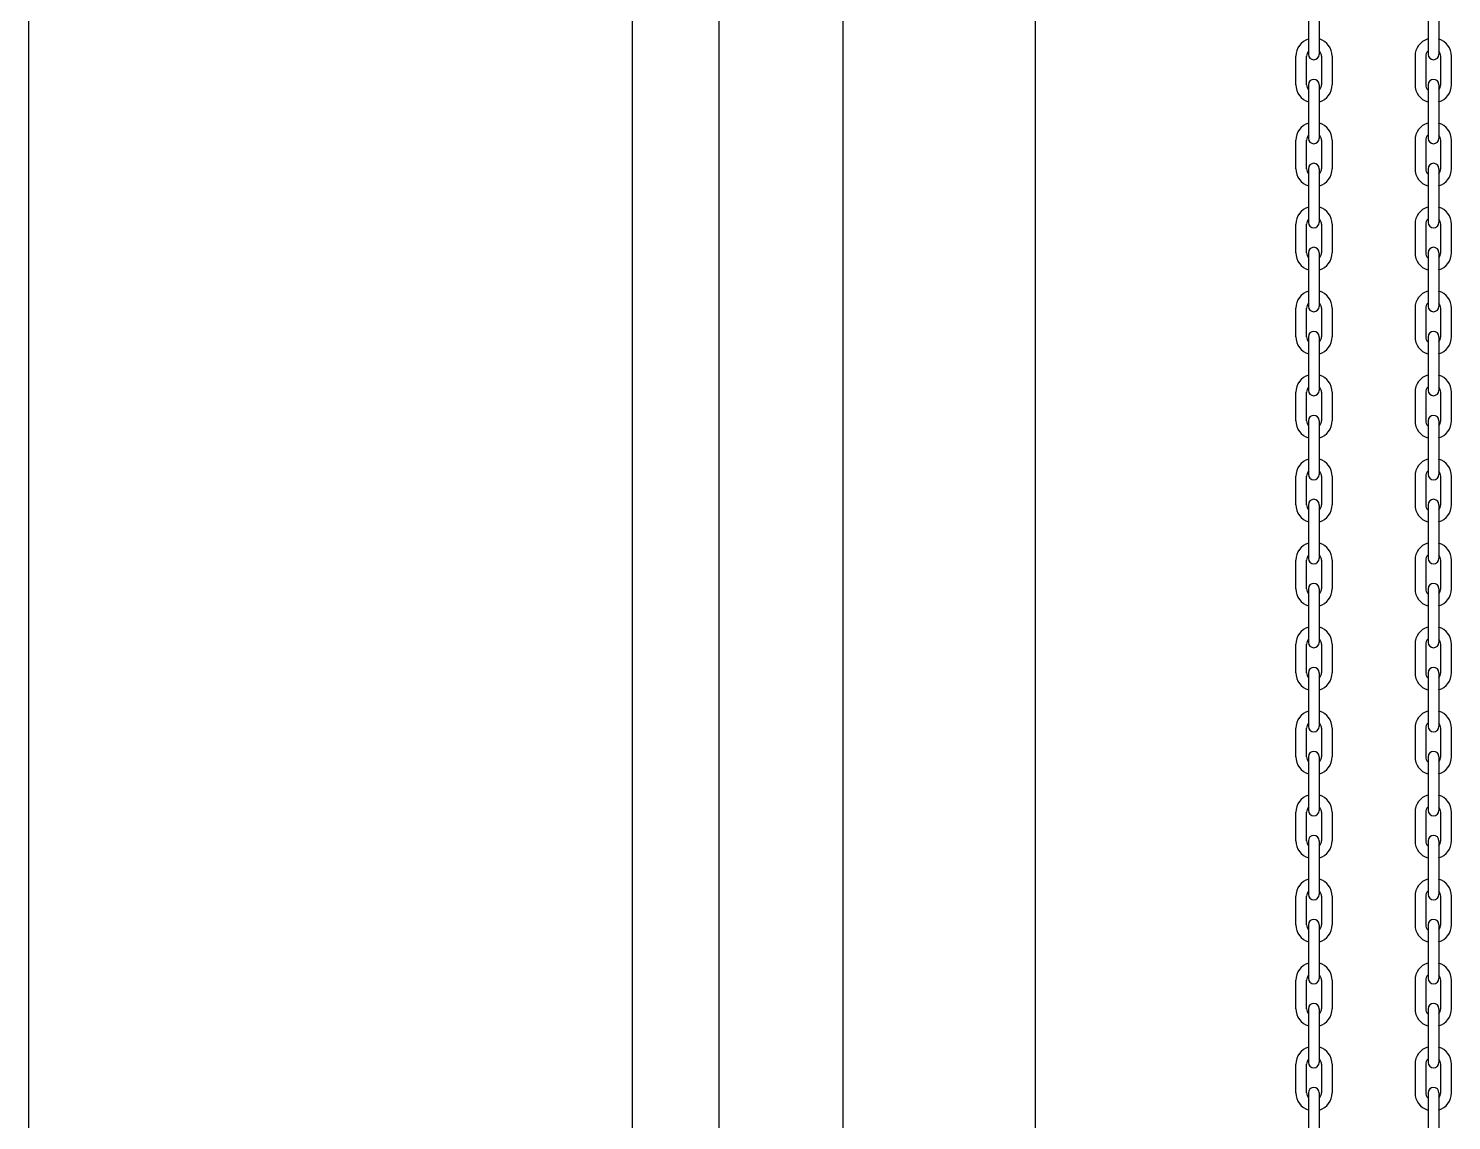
# Model space of a CAD drawing. Header units: millimetres. Extents: x 34479 to 326239, y 111570 to 168880.
# Drawn here: x 186511.7 to 186688.4, y 165714.1 to 165849.7 of the extents above; entities that cross this region are included whole.
import ezdxf

# ---------------------------------------------------------------- set-up
doc = ezdxf.new("R2010")
doc.units = ezdxf.units.MM
doc.header["$LTSCALE"] = 100
doc.header["$MEASUREMENT"] = 0
doc.layers.get('0').update_dxf_attribs({"linetype": 'CONTINUOUS'})
doc.layers.add('OHD Frame', color=2, linetype='CONTINUOUS')

msp = doc.modelspace()

# ---------------------------------------------------------------- linework, layer by layer
at = {"color": 3}
for p, q in [((186597.45, 163432.59, 0), (186597.45, 167289.71, 0)), ((186612.85, 163432.59, 0), (186612.85, 167289.71, 0)), ((186586.7, 163432.59, 0), (186586.7, 165982.59, 0))]:
    msp.add_line(p, q, dxfattribs=at)
at = {"color": 8, "linetype": 'Continuous'}
msp.add_line((186511.69, 165982.59, 0), (186511.69, 163455.11, 0), dxfattribs=at)
at = {"color": 7, "linetype": 'Continuous'}
for p, q in [((186670.61, 165853.18, 0), (186670.61, 165846.51, 0)), ((186671.94, 165853.18, 0), (186671.94, 165846.51, 0)), ((186685.48, 165853.18, 0), (186685.48, 165846.51, 0)), ((186686.82, 165853.18, 0), (186686.82, 165846.51, 0)), ((186669.04, 165842.74, 0), (186669.04, 165846.28, 0)), ((186670.38, 165842.74, 0), (186670.38, 165846.28, 0)), ((186672.24, 165846.28, 0), (186672.24, 165842.74, 0)), ((186673.58, 165846.28, 0), (186673.58, 165842.74, 0)), ((186683.85, 165846.28, 0), (186683.85, 165842.74, 0)), ((186685.18, 165846.28, 0), (186685.18, 165842.74, 0)), ((186687.05, 165842.74, 0), (186687.05, 165846.28, 0)), ((186688.38, 165842.74, 0), (186688.38, 165846.28, 0)), ((186670.61, 165842.74, 0), (186670.61, 165836.08, 0)), ((186671.94, 165842.74, 0), (186671.94, 165836.08, 0)), ((186685.48, 165842.74, 0), (186685.48, 165836.08, 0)), ((186686.82, 165842.74, 0), (186686.82, 165836.08, 0)), ((186669.04, 165832.31, 0), (186669.04, 165835.84, 0)), ((186670.38, 165832.31, 0), (186670.38, 165835.84, 0)), ((186672.24, 165835.84, 0), (186672.24, 165832.31, 0)), ((186673.58, 165835.84, 0), (186673.58, 165832.31, 0)), ((186683.85, 165835.84, 0), (186683.85, 165832.31, 0)), ((186685.18, 165835.84, 0), (186685.18, 165832.31, 0)), ((186687.05, 165832.31, 0), (186687.05, 165835.84, 0)), ((186688.38, 165832.31, 0), (186688.38, 165835.84, 0)), ((186670.61, 165832.31, 0), (186670.61, 165825.64, 0)), ((186671.94, 165832.31, 0), (186671.94, 165825.64, 0)), ((186685.48, 165832.31, 0), (186685.48, 165825.64, 0)), ((186686.82, 165832.31, 0), (186686.82, 165825.64, 0)), ((186669.04, 165821.88, 0), (186669.04, 165825.41, 0)), ((186670.38, 165821.88, 0), (186670.38, 165825.41, 0)), ((186672.24, 165825.41, 0), (186672.24, 165821.88, 0)), ((186673.58, 165825.41, 0), (186673.58, 165821.88, 0)), ((186683.85, 165825.41, 0), (186683.85, 165821.88, 0)), ((186685.18, 165825.41, 0), (186685.18, 165821.88, 0)), ((186687.05, 165821.88, 0), (186687.05, 165825.41, 0)), ((186688.38, 165821.88, 0), (186688.38, 165825.41, 0)), ((186670.61, 165821.88, 0), (186670.61, 165815.21, 0)), ((186671.94, 165821.88, 0), (186671.94, 165815.21, 0)), ((186685.48, 165821.88, 0), (186685.48, 165815.21, 0)), ((186686.82, 165821.88, 0), (186686.82, 165815.21, 0)), ((186669.04, 165811.44, 0), (186669.04, 165814.98, 0)), ((186670.38, 165811.44, 0), (186670.38, 165814.98, 0)), ((186672.24, 165814.98, 0), (186672.24, 165811.44, 0)), ((186673.58, 165814.98, 0), (186673.58, 165811.44, 0)), ((186683.85, 165814.98, 0), (186683.85, 165811.44, 0)), ((186685.18, 165814.98, 0), (186685.18, 165811.44, 0)), ((186687.05, 165811.44, 0), (186687.05, 165814.98, 0)), ((186688.38, 165811.44, 0), (186688.38, 165814.98, 0)), ((186670.61, 165811.44, 0), (186670.61, 165804.78, 0)), ((186671.94, 165811.44, 0), (186671.94, 165804.78, 0)), ((186685.48, 165811.44, 0), (186685.48, 165804.78, 0)), ((186686.82, 165811.44, 0), (186686.82, 165804.78, 0)), ((186669.04, 165801.01, 0), (186669.04, 165804.54, 0)), ((186670.38, 165801.01, 0), (186670.38, 165804.54, 0)), ((186672.24, 165804.54, 0), (186672.24, 165801.01, 0)), ((186673.58, 165804.54, 0), (186673.58, 165801.01, 0)), ((186683.85, 165804.54, 0), (186683.85, 165801.01, 0)), ((186685.18, 165804.54, 0), (186685.18, 165801.01, 0)), ((186687.05, 165801.01, 0), (186687.05, 165804.54, 0)), ((186688.38, 165801.01, 0), (186688.38, 165804.54, 0)), ((186670.61, 165801.01, 0), (186670.61, 165794.34, 0)), ((186671.94, 165801.01, 0), (186671.94, 165794.34, 0)), ((186685.48, 165801.01, 0), (186685.48, 165794.34, 0)), ((186686.82, 165801.01, 0), (186686.82, 165794.34, 0)), ((186669.04, 165790.58, 0), (186669.04, 165794.11, 0)), ((186670.38, 165790.58, 0), (186670.38, 165794.11, 0)), ((186672.24, 165794.11, 0), (186672.24, 165790.58, 0)), ((186673.58, 165794.11, 0), (186673.58, 165790.58, 0)), ((186683.85, 165794.11, 0), (186683.85, 165790.58, 0)), ((186685.18, 165794.11, 0), (186685.18, 165790.58, 0)), ((186687.05, 165790.58, 0), (186687.05, 165794.11, 0)), ((186688.38, 165790.58, 0), (186688.38, 165794.11, 0)), ((186670.61, 165790.58, 0), (186670.61, 165783.91, 0)), ((186671.94, 165790.58, 0), (186671.94, 165783.91, 0)), ((186685.48, 165790.58, 0), (186685.48, 165783.91, 0)), ((186686.82, 165790.58, 0), (186686.82, 165783.91, 0)), ((186669.04, 165780.14, 0), (186669.04, 165783.68, 0)), ((186670.38, 165780.14, 0), (186670.38, 165783.68, 0)), ((186672.24, 165783.68, 0), (186672.24, 165780.14, 0)), ((186673.58, 165783.68, 0), (186673.58, 165780.14, 0)), ((186683.85, 165783.68, 0), (186683.85, 165780.14, 0)), ((186685.18, 165783.68, 0), (186685.18, 165780.14, 0)), ((186687.05, 165780.14, 0), (186687.05, 165783.68, 0)), ((186688.38, 165780.14, 0), (186688.38, 165783.68, 0)), ((186670.61, 165780.14, 0), (186670.61, 165773.48, 0)), ((186671.94, 165780.14, 0), (186671.94, 165773.48, 0)), ((186685.48, 165780.14, 0), (186685.48, 165773.48, 0)), ((186686.82, 165780.14, 0), (186686.82, 165773.48, 0)), ((186669.04, 165769.71, 0), (186669.04, 165773.24, 0)), ((186670.38, 165769.71, 0), (186670.38, 165773.24, 0)), ((186672.24, 165773.24, 0), (186672.24, 165769.71, 0)), ((186673.58, 165773.24, 0), (186673.58, 165769.71, 0)), ((186683.85, 165773.24, 0), (186683.85, 165769.71, 0)), ((186685.18, 165773.24, 0), (186685.18, 165769.71, 0)), ((186687.05, 165769.71, 0), (186687.05, 165773.24, 0)), ((186688.38, 165769.71, 0), (186688.38, 165773.24, 0)), ((186670.61, 165769.71, 0), (186670.61, 165763.04, 0)), ((186671.94, 165769.71, 0), (186671.94, 165763.04, 0)), ((186685.48, 165769.71, 0), (186685.48, 165763.04, 0)), ((186686.82, 165769.71, 0), (186686.82, 165763.04, 0)), ((186669.04, 165759.28, 0), (186669.04, 165762.81, 0)), ((186670.38, 165759.28, 0), (186670.38, 165762.81, 0)), ((186672.24, 165762.81, 0), (186672.24, 165759.28, 0)), ((186673.58, 165762.81, 0), (186673.58, 165759.28, 0)), ((186683.85, 165762.81, 0), (186683.85, 165759.28, 0)), ((186685.18, 165762.81, 0), (186685.18, 165759.28, 0)), ((186687.05, 165759.28, 0), (186687.05, 165762.81, 0)), ((186688.38, 165759.28, 0), (186688.38, 165762.81, 0)), ((186670.61, 165759.28, 0), (186670.61, 165752.61, 0)), ((186671.94, 165759.28, 0), (186671.94, 165752.61, 0)), ((186685.48, 165759.28, 0), (186685.48, 165752.61, 0)), ((186686.82, 165759.28, 0), (186686.82, 165752.61, 0)), ((186669.04, 165748.84, 0), (186669.04, 165752.38, 0)), ((186670.38, 165748.84, 0), (186670.38, 165752.38, 0)), ((186672.24, 165752.38, 0), (186672.24, 165748.84, 0)), ((186673.58, 165752.38, 0), (186673.58, 165748.84, 0)), ((186683.85, 165752.38, 0), (186683.85, 165748.84, 0)), ((186685.18, 165752.38, 0), (186685.18, 165748.84, 0)), ((186687.05, 165748.84, 0), (186687.05, 165752.38, 0)), ((186688.38, 165748.84, 0), (186688.38, 165752.38, 0)), ((186670.61, 165748.84, 0), (186670.61, 165742.18, 0)), ((186671.94, 165748.84, 0), (186671.94, 165742.18, 0)), ((186685.48, 165748.84, 0), (186685.48, 165742.18, 0)), ((186686.82, 165748.84, 0), (186686.82, 165742.18, 0)), ((186669.04, 165738.41, 0), (186669.04, 165741.94, 0)), ((186670.38, 165738.41, 0), (186670.38, 165741.94, 0)), ((186672.24, 165741.94, 0), (186672.24, 165738.41, 0)), ((186673.58, 165741.94, 0), (186673.58, 165738.41, 0)), ((186683.85, 165741.94, 0), (186683.85, 165738.41, 0)), ((186685.18, 165741.94, 0), (186685.18, 165738.41, 0)), ((186687.05, 165738.41, 0), (186687.05, 165741.94, 0)), ((186688.38, 165738.41, 0), (186688.38, 165741.94, 0)), ((186670.61, 165738.41, 0), (186670.61, 165731.74, 0)), ((186671.94, 165738.41, 0), (186671.94, 165731.74, 0)), ((186685.48, 165738.41, 0), (186685.48, 165731.74, 0)), ((186686.82, 165738.41, 0), (186686.82, 165731.74, 0)), ((186669.04, 165727.98, 0), (186669.04, 165731.51, 0)), ((186670.38, 165727.98, 0), (186670.38, 165731.51, 0)), ((186672.24, 165731.51, 0), (186672.24, 165727.98, 0)), ((186673.58, 165731.51, 0), (186673.58, 165727.98, 0)), ((186683.85, 165731.51, 0), (186683.85, 165727.98, 0)), ((186685.18, 165731.51, 0), (186685.18, 165727.98, 0)), ((186687.05, 165727.98, 0), (186687.05, 165731.51, 0)), ((186688.38, 165727.98, 0), (186688.38, 165731.51, 0)), ((186670.61, 165727.98, 0), (186670.61, 165721.31, 0)), ((186671.94, 165727.98, 0), (186671.94, 165721.31, 0)), ((186685.48, 165727.98, 0), (186685.48, 165721.31, 0)), ((186686.82, 165727.98, 0), (186686.82, 165721.31, 0)), ((186669.04, 165717.54, 0), (186669.04, 165721.08, 0)), ((186670.38, 165717.54, 0), (186670.38, 165721.08, 0)), ((186672.24, 165721.08, 0), (186672.24, 165717.54, 0)), ((186673.58, 165721.08, 0), (186673.58, 165717.54, 0)), ((186683.85, 165721.08, 0), (186683.85, 165717.54, 0)), ((186685.18, 165721.08, 0), (186685.18, 165717.54, 0)), ((186687.05, 165717.54, 0), (186687.05, 165721.08, 0)), ((186688.38, 165717.54, 0), (186688.38, 165721.08, 0)), ((186670.61, 165717.54, 0), (186670.61, 165710.88, 0)), ((186671.94, 165717.54, 0), (186671.94, 165710.88, 0)), ((186685.48, 165717.54, 0), (186685.48, 165710.88, 0)), ((186686.82, 165717.54, 0), (186686.82, 165710.88, 0))]:
    msp.add_line(p, q, dxfattribs=at)
for centre, radius, start, end in [((186671.28, 165846.28, 0), 2.23, 106.4768, 180), ((186671.34, 165846.28, 0), 2.23, 0, 73.5232), ((186686.08, 165846.28, 0), 2.23, 106.4768, 180), ((186686.15, 165846.28, 0), 2.23, 0, 73.5232), ((186671.28, 165846.28, 0), 0.9, 134.9422, 180), ((186671.28, 165846.51, 0), 0.667, 180, 0), ((186671.34, 165846.28, 0), 0.9, 0, 45.0578), ((186686.08, 165846.28, 0), 0.9, 134.9422, 180), ((186686.15, 165846.51, 0), 0.667, 180, 0), ((186686.15, 165846.28, 0), 0.9, 0, 45.0578), ((186671.28, 165842.74, 0), 2.23, 180, 253.5232), ((186671.28, 165842.74, 0), 0.9, 180, 225.0578), ((186671.28, 165842.74, 0), 0.667, 0, 180), ((186671.34, 165842.74, 0), 2.23, 286.4768, 0), ((186671.34, 165842.74, 0), 0.9, 314.9422, 0), ((186686.08, 165842.74, 0), 2.23, 180, 253.5232), ((186686.08, 165842.74, 0), 0.9, 180, 225.0578), ((186686.15, 165842.74, 0), 0.667, 0, 180), ((186686.15, 165842.74, 0), 2.23, 286.4768, 0), ((186686.15, 165842.74, 0), 0.9, 314.9422, 0), ((186671.28, 165835.84, 0), 2.23, 106.4768, 180), ((186671.34, 165835.84, 0), 2.23, 0, 73.5232), ((186686.08, 165835.84, 0), 2.23, 106.4768, 180), ((186686.15, 165835.84, 0), 2.23, 0, 73.5232), ((186671.28, 165835.84, 0), 0.9, 134.9422, 180), ((186671.28, 165836.08, 0), 0.667, 180, 0), ((186671.34, 165835.84, 0), 0.9, 0, 45.0578), ((186686.08, 165835.84, 0), 0.9, 134.9422, 180), ((186686.15, 165836.08, 0), 0.667, 180, 0), ((186686.15, 165835.84, 0), 0.9, 0, 45.0578), ((186671.28, 165832.31, 0), 2.23, 180, 253.5232), ((186671.28, 165832.31, 0), 0.9, 180, 225.0578), ((186671.28, 165832.31, 0), 0.667, 0, 180), ((186671.34, 165832.31, 0), 2.23, 286.4768, 0), ((186671.34, 165832.31, 0), 0.9, 314.9422, 0), ((186686.08, 165832.31, 0), 2.23, 180, 253.5232), ((186686.08, 165832.31, 0), 0.9, 180, 225.0578), ((186686.15, 165832.31, 0), 0.667, 0, 180), ((186686.15, 165832.31, 0), 2.23, 286.4768, 0), ((186686.15, 165832.31, 0), 0.9, 314.9422, 0), ((186671.28, 165825.41, 0), 2.23, 106.4768, 180), ((186671.34, 165825.41, 0), 2.23, 0, 73.5232), ((186686.08, 165825.41, 0), 2.23, 106.4768, 180), ((186686.15, 165825.41, 0), 2.23, 0, 73.5232), ((186671.28, 165825.41, 0), 0.9, 134.9422, 180), ((186671.28, 165825.64, 0), 0.667, 180, 0), ((186671.28, 165825.64, 0), 0.667, 180, 0), ((186671.34, 165825.41, 0), 0.9, 0, 45.0578), ((186686.08, 165825.41, 0), 0.9, 134.9422, 180), ((186686.15, 165825.64, 0), 0.667, 180, 0), ((186686.15, 165825.64, 0), 0.667, 180, 0), ((186686.15, 165825.41, 0), 0.9, 0, 45.0578), ((186671.28, 165821.88, 0), 2.23, 180, 253.5232), ((186671.28, 165821.88, 0), 0.9, 180, 225.0578), ((186671.28, 165821.88, 0), 0.667, 0, 180), ((186671.34, 165821.88, 0), 2.23, 286.4768, 0), ((186671.34, 165821.88, 0), 0.9, 314.9422, 0), ((186686.08, 165821.88, 0), 2.23, 180, 253.5232), ((186686.08, 165821.88, 0), 0.9, 180, 225.0578), ((186686.15, 165821.88, 0), 0.667, 0, 180), ((186686.15, 165821.88, 0), 2.23, 286.4768, 0), ((186686.15, 165821.88, 0), 0.9, 314.9422, 0), ((186671.28, 165814.98, 0), 2.23, 106.4768, 180), ((186671.34, 165814.98, 0), 2.23, 0, 73.5232), ((186686.08, 165814.98, 0), 2.23, 106.4768, 180), ((186686.15, 165814.98, 0), 2.23, 0, 73.5232), ((186671.28, 165814.98, 0), 0.9, 134.9422, 180), ((186671.28, 165815.21, 0), 0.667, 180, 0), ((186671.34, 165814.98, 0), 0.9, 0, 45.0578), ((186686.08, 165814.98, 0), 0.9, 134.9422, 180), ((186686.15, 165815.21, 0), 0.667, 180, 0), ((186686.15, 165814.98, 0), 0.9, 0, 45.0578), ((186671.28, 165811.44, 0), 2.23, 180, 253.5232), ((186671.28, 165811.44, 0), 0.9, 180, 225.0578), ((186671.28, 165811.44, 0), 0.667, 0, 180), ((186671.34, 165811.44, 0), 2.23, 286.4768, 0), ((186671.34, 165811.44, 0), 0.9, 314.9422, 0), ((186686.08, 165811.44, 0), 2.23, 180, 253.5232), ((186686.08, 165811.44, 0), 0.9, 180, 225.0578), ((186686.15, 165811.44, 0), 0.667, 0, 180), ((186686.15, 165811.44, 0), 2.23, 286.4768, 0), ((186686.15, 165811.44, 0), 0.9, 314.9422, 0), ((186671.28, 165804.54, 0), 2.23, 106.4768, 180), ((186671.28, 165804.54, 0), 0.9, 134.9422, 180), ((186671.34, 165804.54, 0), 2.23, 0, 73.5232), ((186671.34, 165804.54, 0), 0.9, 0, 45.0578), ((186686.08, 165804.54, 0), 2.23, 106.4768, 180), ((186686.08, 165804.54, 0), 0.9, 134.9422, 180), ((186686.15, 165804.54, 0), 2.23, 0, 73.5232), ((186686.15, 165804.54, 0), 0.9, 0, 45.0578), ((186671.28, 165804.78, 0), 0.667, 180, 0), ((186686.15, 165804.78, 0), 0.667, 180, 0), ((186671.28, 165801.01, 0), 0.667, 0, 180), ((186686.15, 165801.01, 0), 0.667, 0, 180), ((186671.28, 165801.01, 0), 2.23, 180, 253.5232), ((186671.28, 165801.01, 0), 0.9, 180, 225.0578), ((186671.34, 165801.01, 0), 2.23, 286.4768, 0), ((186671.34, 165801.01, 0), 0.9, 314.9422, 0), ((186686.08, 165801.01, 0), 2.23, 180, 253.5232), ((186686.08, 165801.01, 0), 0.9, 180, 225.0578), ((186686.15, 165801.01, 0), 2.23, 286.4768, 0), ((186686.15, 165801.01, 0), 0.9, 314.9422, 0), ((186671.28, 165794.11, 0), 2.23, 106.4768, 180), ((186671.28, 165794.11, 0), 0.9, 134.9422, 180), ((186671.34, 165794.11, 0), 2.23, 0, 73.5232), ((186671.34, 165794.11, 0), 0.9, 0, 45.0578), ((186686.08, 165794.11, 0), 2.23, 106.4768, 180), ((186686.08, 165794.11, 0), 0.9, 134.9422, 180), ((186686.15, 165794.11, 0), 2.23, 0, 73.5232), ((186686.15, 165794.11, 0), 0.9, 0, 45.0578), ((186671.28, 165794.34, 0), 0.667, 180, 0), ((186686.15, 165794.34, 0), 0.667, 180, 0), ((186671.28, 165790.58, 0), 0.667, 0, 180), ((186686.15, 165790.58, 0), 0.667, 0, 180), ((186671.28, 165790.58, 0), 2.23, 180, 253.5232), ((186671.28, 165790.58, 0), 0.9, 180, 225.0578), ((186671.34, 165790.58, 0), 2.23, 286.4768, 0), ((186671.34, 165790.58, 0), 0.9, 314.9422, 0), ((186686.08, 165790.58, 0), 2.23, 180, 253.5232), ((186686.08, 165790.58, 0), 0.9, 180, 225.0578), ((186686.15, 165790.58, 0), 2.23, 286.4768, 0), ((186686.15, 165790.58, 0), 0.9, 314.9422, 0), ((186671.28, 165783.68, 0), 2.23, 106.4768, 180), ((186671.34, 165783.68, 0), 2.23, 0, 73.5232), ((186686.08, 165783.68, 0), 2.23, 106.4768, 180), ((186686.15, 165783.68, 0), 2.23, 0, 73.5232), ((186671.28, 165783.68, 0), 0.9, 134.9422, 180), ((186671.34, 165783.68, 0), 0.9, 0, 45.0578), ((186686.08, 165783.68, 0), 0.9, 134.9422, 180), ((186686.15, 165783.68, 0), 0.9, 0, 45.0578), ((186671.28, 165783.91, 0), 0.667, 180, 0), ((186686.15, 165783.91, 0), 0.667, 180, 0), ((186671.28, 165780.14, 0), 0.667, 0, 180), ((186686.15, 165780.14, 0), 0.667, 0, 180), ((186671.28, 165780.14, 0), 2.23, 180, 253.5232), ((186671.28, 165780.14, 0), 0.9, 180, 225.0578), ((186671.34, 165780.14, 0), 2.23, 286.4768, 0), ((186671.34, 165780.14, 0), 0.9, 314.9422, 0), ((186686.08, 165780.14, 0), 2.23, 180, 253.5232), ((186686.08, 165780.14, 0), 0.9, 180, 225.0578), ((186686.15, 165780.14, 0), 2.23, 286.4768, 0), ((186686.15, 165780.14, 0), 0.9, 314.9422, 0), ((186671.28, 165773.24, 0), 2.23, 106.4768, 180), ((186671.34, 165773.24, 0), 2.23, 0, 73.5232), ((186686.08, 165773.24, 0), 2.23, 106.4768, 180), ((186686.15, 165773.24, 0), 2.23, 0, 73.5232), ((186671.28, 165773.24, 0), 0.9, 134.9422, 180), ((186671.28, 165773.48, 0), 0.667, 180, 0), ((186671.34, 165773.24, 0), 0.9, 0, 45.0578), ((186686.08, 165773.24, 0), 0.9, 134.9422, 180), ((186686.15, 165773.48, 0), 0.667, 180, 0), ((186686.15, 165773.24, 0), 0.9, 0, 45.0578), ((186671.28, 165769.71, 0), 0.667, 0, 180), ((186686.15, 165769.71, 0), 0.667, 0, 180), ((186671.28, 165769.71, 0), 2.23, 180, 253.5232), ((186671.28, 165769.71, 0), 0.9, 180, 225.0578), ((186671.34, 165769.71, 0), 2.23, 286.4768, 0), ((186671.34, 165769.71, 0), 0.9, 314.9422, 0), ((186686.08, 165769.71, 0), 2.23, 180, 253.5232), ((186686.08, 165769.71, 0), 0.9, 180, 225.0578), ((186686.15, 165769.71, 0), 2.23, 286.4768, 0), ((186686.15, 165769.71, 0), 0.9, 314.9422, 0), ((186671.28, 165762.81, 0), 2.23, 106.4768, 180), ((186671.34, 165762.81, 0), 2.23, 0, 73.5232), ((186686.08, 165762.81, 0), 2.23, 106.4768, 180), ((186686.15, 165762.81, 0), 2.23, 0, 73.5232), ((186671.28, 165762.81, 0), 0.9, 134.9422, 180), ((186671.28, 165763.04, 0), 0.667, 180, 0), ((186671.28, 165763.04, 0), 0.667, 180, 0), ((186671.34, 165762.81, 0), 0.9, 0, 45.0578), ((186686.08, 165762.81, 0), 0.9, 134.9422, 180), ((186686.15, 165763.04, 0), 0.667, 180, 0), ((186686.15, 165763.04, 0), 0.667, 180, 0), ((186686.15, 165762.81, 0), 0.9, 0, 45.0578), ((186671.28, 165759.28, 0), 2.23, 180, 253.5232), ((186671.28, 165759.28, 0), 2.23, 180, 253.5232), ((186671.28, 165759.28, 0), 0.9, 180, 225.0578), ((186671.28, 165759.28, 0), 0.9, 180, 225.0578), ((186671.28, 165759.28, 0), 0.667, 0, 180), ((186671.28, 165759.28, 0), 0.667, 0, 180), ((186671.34, 165759.28, 0), 2.23, 286.4768, 0), ((186671.34, 165759.28, 0), 0.9, 314.9422, 0), ((186671.34, 165759.28, 0), 2.23, 286.4768, 0), ((186671.34, 165759.28, 0), 0.9, 314.9422, 0), ((186686.08, 165759.28, 0), 2.23, 180, 253.5232), ((186686.08, 165759.28, 0), 2.23, 180, 253.5232), ((186686.08, 165759.28, 0), 0.9, 180, 225.0578), ((186686.08, 165759.28, 0), 0.9, 180, 225.0578), ((186686.15, 165759.28, 0), 0.667, 0, 180), ((186686.15, 165759.28, 0), 0.667, 0, 180), ((186686.15, 165759.28, 0), 2.23, 286.4768, 0), ((186686.15, 165759.28, 0), 0.9, 314.9422, 0), ((186686.15, 165759.28, 0), 2.23, 286.4768, 0), ((186686.15, 165759.28, 0), 0.9, 314.9422, 0), ((186671.28, 165752.38, 0), 2.23, 106.4768, 180), ((186671.34, 165752.38, 0), 2.23, 0, 73.5232), ((186686.08, 165752.38, 0), 2.23, 106.4768, 180), ((186686.15, 165752.38, 0), 2.23, 0, 73.5232), ((186671.28, 165752.38, 0), 0.9, 134.9422, 180), ((186671.28, 165752.61, 0), 0.667, 180, 0), ((186671.34, 165752.38, 0), 0.9, 0, 45.0578), ((186686.08, 165752.38, 0), 0.9, 134.9422, 180), ((186686.15, 165752.61, 0), 0.667, 180, 0), ((186686.15, 165752.38, 0), 0.9, 0, 45.0578), ((186671.28, 165748.84, 0), 2.23, 180, 253.5232), ((186671.28, 165748.84, 0), 0.9, 180, 225.0578), ((186671.28, 165748.84, 0), 0.667, 0, 180), ((186671.34, 165748.84, 0), 2.23, 286.4768, 0), ((186671.34, 165748.84, 0), 0.9, 314.9422, 0), ((186686.08, 165748.84, 0), 2.23, 180, 253.5232), ((186686.08, 165748.84, 0), 0.9, 180, 225.0578), ((186686.15, 165748.84, 0), 0.667, 0, 180), ((186686.15, 165748.84, 0), 2.23, 286.4768, 0), ((186686.15, 165748.84, 0), 0.9, 314.9422, 0), ((186671.28, 165741.94, 0), 2.23, 106.4768, 180), ((186671.34, 165741.94, 0), 2.23, 0, 73.5232), ((186686.08, 165741.94, 0), 2.23, 106.4768, 180), ((186686.15, 165741.94, 0), 2.23, 0, 73.5232), ((186671.28, 165741.94, 0), 0.9, 134.9422, 180), ((186671.28, 165742.18, 0), 0.667, 180, 0), ((186671.34, 165741.94, 0), 0.9, 0, 45.0578), ((186686.08, 165741.94, 0), 0.9, 134.9422, 180), ((186686.15, 165742.18, 0), 0.667, 180, 0), ((186686.15, 165741.94, 0), 0.9, 0, 45.0578), ((186671.28, 165738.41, 0), 2.23, 180, 253.5232), ((186671.28, 165738.41, 0), 0.9, 180, 225.0578), ((186671.28, 165738.41, 0), 0.667, 0, 180), ((186671.34, 165738.41, 0), 2.23, 286.4768, 0), ((186671.34, 165738.41, 0), 0.9, 314.9422, 0), ((186686.08, 165738.41, 0), 2.23, 180, 253.5232), ((186686.08, 165738.41, 0), 0.9, 180, 225.0578), ((186686.15, 165738.41, 0), 0.667, 0, 180), ((186686.15, 165738.41, 0), 2.23, 286.4768, 0), ((186686.15, 165738.41, 0), 0.9, 314.9422, 0), ((186671.28, 165731.51, 0), 2.23, 106.4768, 180), ((186671.34, 165731.51, 0), 2.23, 0, 73.5232), ((186686.08, 165731.51, 0), 2.23, 106.4768, 180), ((186686.15, 165731.51, 0), 2.23, 0, 73.5232), ((186671.28, 165731.51, 0), 0.9, 134.9422, 180), ((186671.28, 165731.74, 0), 0.667, 180, 0), ((186671.34, 165731.51, 0), 0.9, 0, 45.0578), ((186686.08, 165731.51, 0), 0.9, 134.9422, 180), ((186686.15, 165731.74, 0), 0.667, 180, 0), ((186686.15, 165731.51, 0), 0.9, 0, 45.0578), ((186671.28, 165727.98, 0), 2.23, 180, 253.5232), ((186671.28, 165727.98, 0), 0.9, 180, 225.0578), ((186671.28, 165727.98, 0), 0.667, 0, 180), ((186671.34, 165727.98, 0), 2.23, 286.4768, 0), ((186671.34, 165727.98, 0), 0.9, 314.9422, 0), ((186686.08, 165727.98, 0), 2.23, 180, 253.5232), ((186686.08, 165727.98, 0), 0.9, 180, 225.0578), ((186686.15, 165727.98, 0), 0.667, 0, 180), ((186686.15, 165727.98, 0), 2.23, 286.4768, 0), ((186686.15, 165727.98, 0), 0.9, 314.9422, 0), ((186671.28, 165721.08, 0), 2.23, 106.4768, 180), ((186671.34, 165721.08, 0), 2.23, 0, 73.5232), ((186686.08, 165721.08, 0), 2.23, 106.4768, 180), ((186686.15, 165721.08, 0), 2.23, 0, 73.5232), ((186671.28, 165721.08, 0), 0.9, 134.9422, 180), ((186671.28, 165721.31, 0), 0.667, 180, 0), ((186671.34, 165721.08, 0), 0.9, 0, 45.0578), ((186686.08, 165721.08, 0), 0.9, 134.9422, 180), ((186686.15, 165721.31, 0), 0.667, 180, 0), ((186686.15, 165721.08, 0), 0.9, 0, 45.0578), ((186671.28, 165717.54, 0), 2.23, 180, 253.5232), ((186671.28, 165717.54, 0), 0.9, 180, 225.0578), ((186671.28, 165717.54, 0), 0.667, 0, 180), ((186671.34, 165717.54, 0), 2.23, 286.4768, 0), ((186671.34, 165717.54, 0), 0.9, 314.9422, 0), ((186686.08, 165717.54, 0), 2.23, 180, 253.5232), ((186686.08, 165717.54, 0), 0.9, 180, 225.0578), ((186686.15, 165717.54, 0), 0.667, 0, 180), ((186686.15, 165717.54, 0), 2.23, 286.4768, 0), ((186686.15, 165717.54, 0), 0.9, 314.9422, 0)]:
    msp.add_arc(centre, radius, start, end, dxfattribs=at)
at = {"layer": 'OHD Frame', "color": 1}
msp.add_line((186636.7, 167457.59, 0), (186636.7, 163432.59, 0), dxfattribs=at)

doc.saveas('drawing.dxf')
